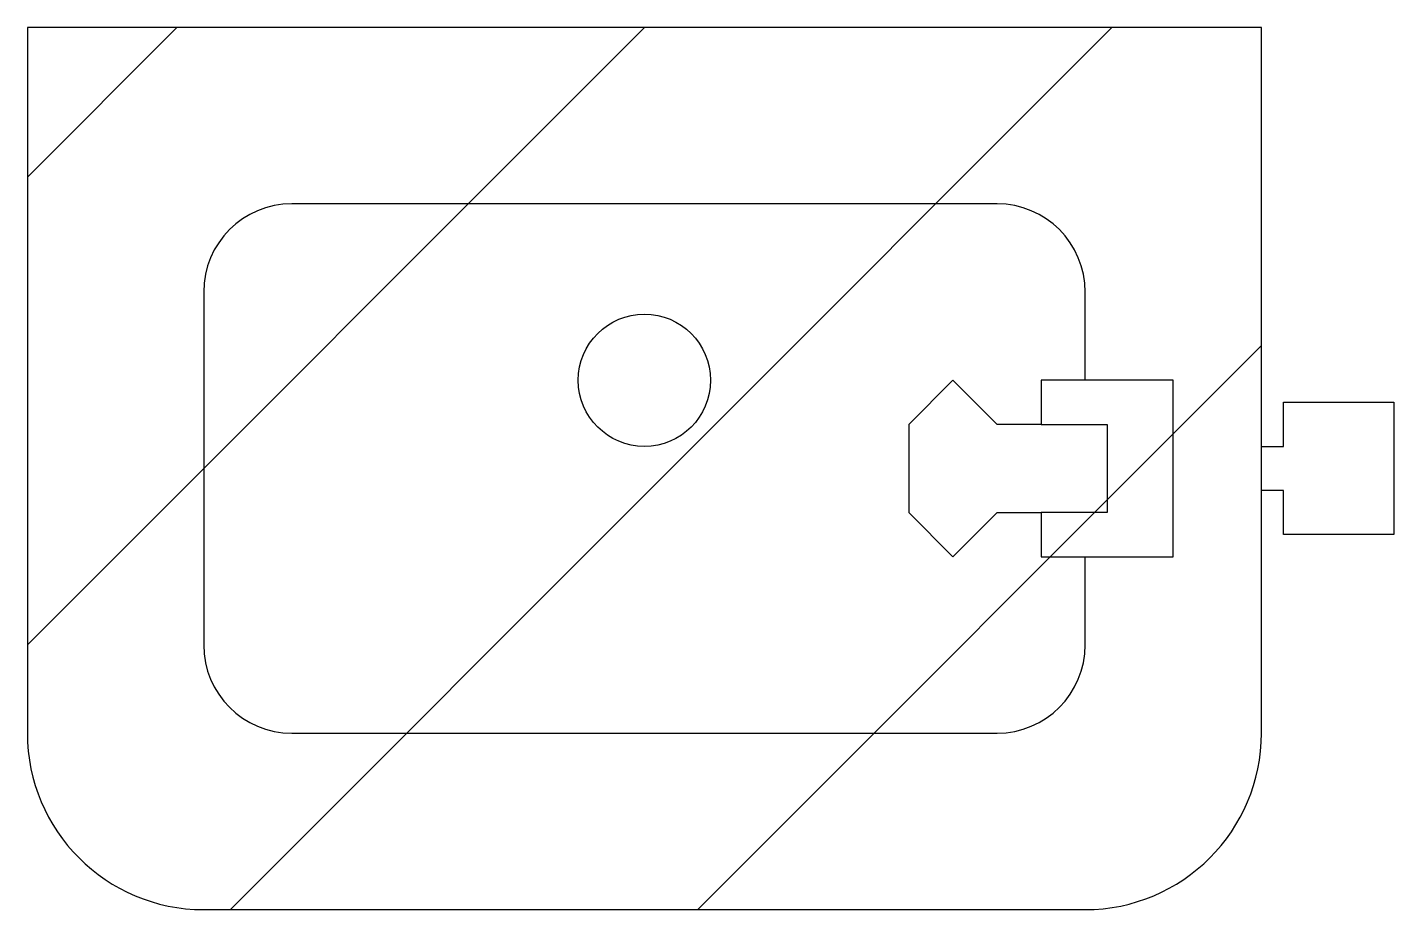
# Model space of a CAD drawing. Extents: x -7 to 8.5, y -10 to 0.
import ezdxf

# ---------------------------------------------------------------- set-up
doc = ezdxf.new("R2010")
doc.units = 0
doc.header["$LTSCALE"] = 0.375
doc.header["$MEASUREMENT"] = 0
doc.layers.get('0').update_dxf_attribs({"linetype": 'CONTINUOUS'})

msp = doc.modelspace()

# ---------------------------------------------------------------- hatches: boundary and pattern name
h = msp.add_hatch()
h.set_pattern_fill('ANSI31', color=256, scale=30, style=0)
edge = h.paths.add_edge_path()
edge.add_line((7, -8), (7, 0))
edge.add_line((7, 0), (-7, 0))
edge.add_line((-7, 0), (-7, -8))
edge.add_arc((-5, -8), 2, 180, 270)
edge.add_line((-5, -10), (5, -10))
edge.add_arc((5, -8), 2, 270, 360)

# ---------------------------------------------------------------- linework, layer by layer
for p, q in [((7, 0), (-7, 0)), ((-7, 0), (-7, -8)), ((7, -8), (7, 0)), ((4, -2), (-4, -2)), ((-5, -3), (-5, -7)), ((5, -4), (5, -3)), ((3.5, -4), (3, -4.5)), ((4, -4.5), (3.5, -4)), ((6, -4), (4.5, -4)), ((4.5, -4), (4.5, -4.5)), ((6, -6), (6, -4)), ((7.25, -4.75), (7.25, -4.25)), ((7.25, -4.25), (8.5, -4.25)), ((8.5, -4.25), (8.5, -5.75)), ((3, -4.5), (3, -5.5)), ((4.5, -4.5), (4, -4.5)), ((4.5, -4.5), (5.25, -4.5)), ((5.25, -4.5), (5.25, -5.5)), ((7, -4.75), (7.25, -4.75)), ((7.25, -5.25), (7, -5.25)), ((7.25, -5.75), (7.25, -5.25)), ((3, -5.5), (3.5, -6)), ((3.5, -6), (4, -5.5)), ((4, -5.5), (4.5, -5.5)), ((4.5, -5.5), (4.5, -6)), ((5.25, -5.5), (4.5, -5.5)), ((8.5, -5.75), (7.25, -5.75)), ((4.5, -6), (6, -6)), ((5, -7), (5, -6)), ((-4, -8), (4, -8)), ((-5, -10), (5, -10))]:
    msp.add_line(p, q)
msp.add_circle((0, -4), 0.75)
for centre, radius, start, end in [((-4, -3), 1, 90, 180), ((4, -3), 1, 0, 90), ((-4, -7), 1, 180, 270), ((4, -7), 1, 270, 0), ((-5, -8), 2, 180, 270), ((5, -8), 2, 270, 0)]:
    msp.add_arc(centre, radius, start, end)

doc.saveas('drawing.dxf')
